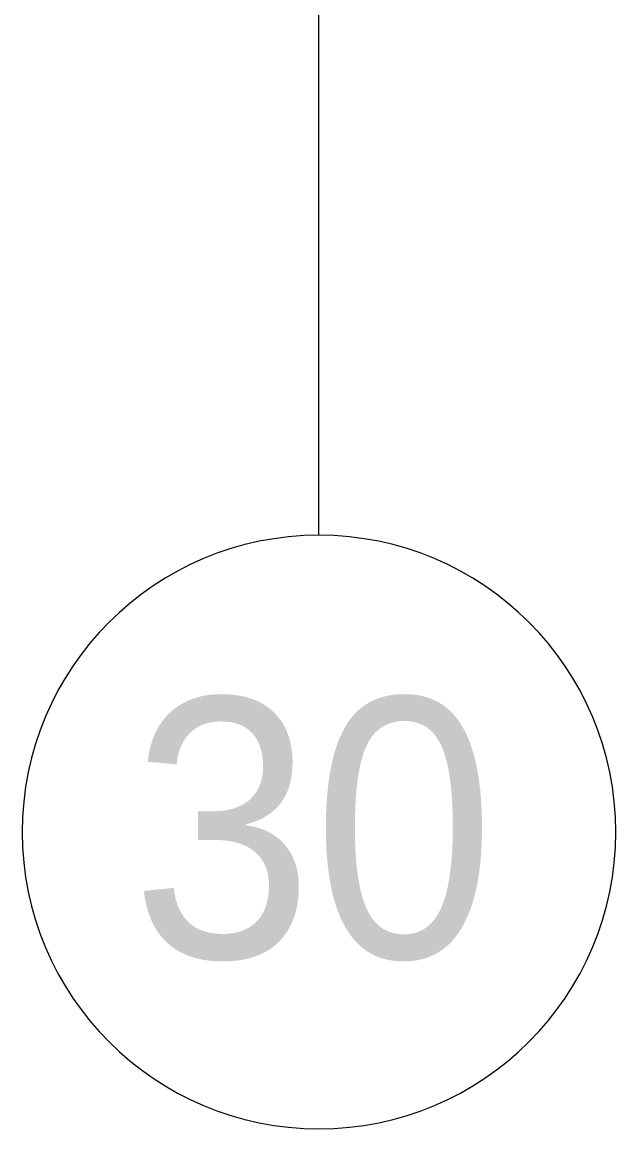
# Model space of a CAD drawing. Header units: millimetres. Extents: x -249154 to 415037, y -45458 to 354837.
# Drawn here: x 109975 to 111575, y -3642 to -659 of the extents above; entities that cross this region are included whole.
import ezdxf

# ---------------------------------------------------------------- set-up
doc = ezdxf.new("R2010")
doc.units = ezdxf.units.MM
doc.layers.add('Оси', color=7, linetype='Continuous', lineweight=9)
doc.layers.add('Оси-1', color=7, linetype='Continuous', lineweight=20)
doc.styles.add('Arial', font='arial.ttf', dxfattribs={"width": 0.9, "height": 700})

# ---------------------------------------------------------------- blocks, each defined once
blk = doc.blocks.new('Ось сетки - D8-29747960-Объем проектирования 1 этажа')
at = {"layer": 'Оси-1'}
for start, end in [(360, 180), (180, 360)]:
    blk.add_arc((0, 0), 4, start, end, dxfattribs=at)

msp = doc.modelspace()

# ---------------------------------------------------------------- linework, layer by layer
at = {"layer": 'Оси'}
msp.add_lwpolyline([(110774.7, -2042.3), (110774.7, 2957.7), (110774.7, 16892.2), (110774.7, 21892.2)], dxfattribs=at)

# ---------------------------------------------------------------- block references
at = {"layer": 'Оси-1', "xscale": 199.9999999999999, "yscale": 199.9999999999999, "zscale": 199.9999999999999}
msp.add_blockref('Ось сетки - D8-29747960-Объем проектирования 1 этажа', (110774.7, -2842.3), dxfattribs=at)

# ---------------------------------------------------------------- texts
at = {"layer": 'Оси', "insert": (110269.5, -2481), "char_height": 700, "width": 1212.151, "attachment_point": 1, "style": 'Arial'}
msp.add_mtext('30', dxfattribs=at)

doc.saveas('drawing.dxf')
